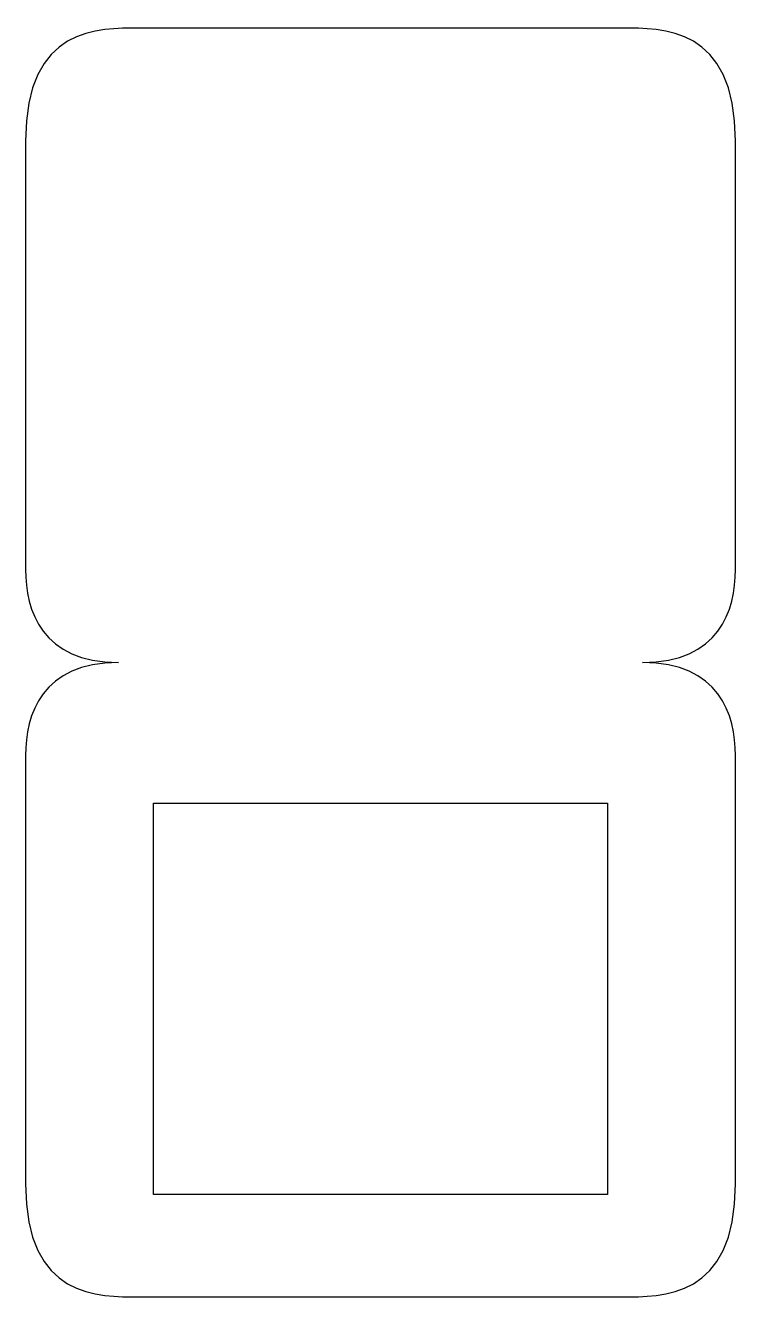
# Model space of a CAD drawing. Header units: centimetres. Extents: x -6 to 6, y -10.8 to 10.8.
import ezdxf

# ---------------------------------------------------------------- set-up
doc = ezdxf.new("R2010")
doc.units = ezdxf.units.CM
doc.header["$MEASUREMENT"] = 0
doc.layers.add('Camada 1', color=7, linetype='Continuous')

msp = doc.modelspace()

# ---------------------------------------------------------------- linework, layer by layer
at = {"layer": 'Camada 1'}
for points, knots in [([(-4.10718, -10.76408), (-4.75327, -10.76408), (-6.02234, -10.81017), (-6.02234, -8.84892), (-6.02234, -8.84892), (-6.02234, -6.88767), (-6.02234, -1.58055), (-6.02234, -1.58055), (-6.02234, -1.58055), (-6.02234, -0.88824), (-5.7454, 0.00004), (-4.44175, 0.00004), (-4.44175, 0.00004), (-5.7454, 0.00004), (-6.02234, 0.8884), (-6.02234, 1.58063), (-6.02234, 1.58063), (-6.02234, 1.58063), (-6.02234, 6.8877), (-6.02234, 8.84895), (-6.02234, 8.84895), (-6.02234, 10.8102), (-4.75327, 10.76411), (-4.10718, 10.76411), (-4.10718, 10.76411), (-4.10718, 10.76411), (0, 10.76411), (0, 10.76411), (0, 10.76411), (0, 10.76411), (4.10715, 10.76411), (4.10715, 10.76411), (4.10715, 10.76411), (4.75324, 10.76411), (6.02234, 10.8102), (6.02234, 8.84895), (6.02234, 8.84895), (6.02234, 6.8877), (6.02234, 1.58063), (6.02234, 1.58063), (6.02234, 1.58063), (6.02234, 0.8884), (5.74532, 0.00004), (4.44175, 0.00004), (4.44175, 0.00004), (5.74535, 0.00004), (6.02234, -0.88825), (6.02234, -1.58055), (6.02234, -1.58055), (6.02234, -1.58055), (6.02234, -6.88767), (6.02234, -8.84892), (6.02234, -8.84892), (6.02234, -10.81017), (4.75324, -10.76408), (4.10715, -10.76408), (4.10715, -10.76408), (4.10715, -10.76408), (0, -10.76408), (0, -10.76408), (0, -10.76408), (0, -10.76408), (-4.10718, -10.76408), (-4.10718, -10.76408)], [0, 0, 0, 0, 0.05882353, 0.05882353, 0.05882353, 0.05882353, 0.11764706, 0.11764706, 0.11764706, 0.11764706, 0.17647059, 0.17647059, 0.17647059, 0.17647059, 0.23529412, 0.23529412, 0.23529412, 0.23529412, 0.29411765, 0.29411765, 0.29411765, 0.29411765, 0.35294118, 0.35294118, 0.35294118, 0.35294118, 0.41176471, 0.41176471, 0.41176471, 0.41176471, 0.47058824, 0.47058824, 0.47058824, 0.47058824, 0.52941176, 0.52941176, 0.52941176, 0.52941176, 0.58823529, 0.58823529, 0.58823529, 0.58823529, 0.64705882, 0.64705882, 0.64705882, 0.64705882, 0.70588235, 0.70588235, 0.70588235, 0.70588235, 0.76470588, 0.76470588, 0.76470588, 0.76470588, 0.82352941, 0.82352941, 0.82352941, 0.82352941, 0.88235294, 0.88235294, 0.88235294, 0.88235294, 1, 1, 1, 1]), ([(3.85334, -2.38483), (3.85334, -2.38483), (-3.85337, -2.38483), (-3.85337, -2.38483), (-3.85337, -2.38483), (-3.85337, -2.38483), (-3.85337, -9.03018), (-3.85337, -9.03018), (-3.85337, -9.03018), (-3.85337, -9.03018), (3.85337, -9.03019), (3.85337, -9.03019), (3.85337, -9.03019), (3.85337, -9.03019), (3.85337, -2.38483), (3.85337, -2.38483), (3.85337, -2.38483), (3.85337, -2.38483), (3.85334, -2.38483), (3.85334, -2.38483)], [0, 0, 0, 0, 0.16666667, 0.16666667, 0.16666667, 0.16666667, 0.33333333, 0.33333333, 0.33333333, 0.33333333, 0.5, 0.5, 0.5, 0.5, 0.66666667, 0.66666667, 0.66666667, 0.66666667, 1, 1, 1, 1])]:
    msp.add_open_spline(points, degree=3, knots=knots, dxfattribs=at)

doc.saveas('drawing.dxf')
